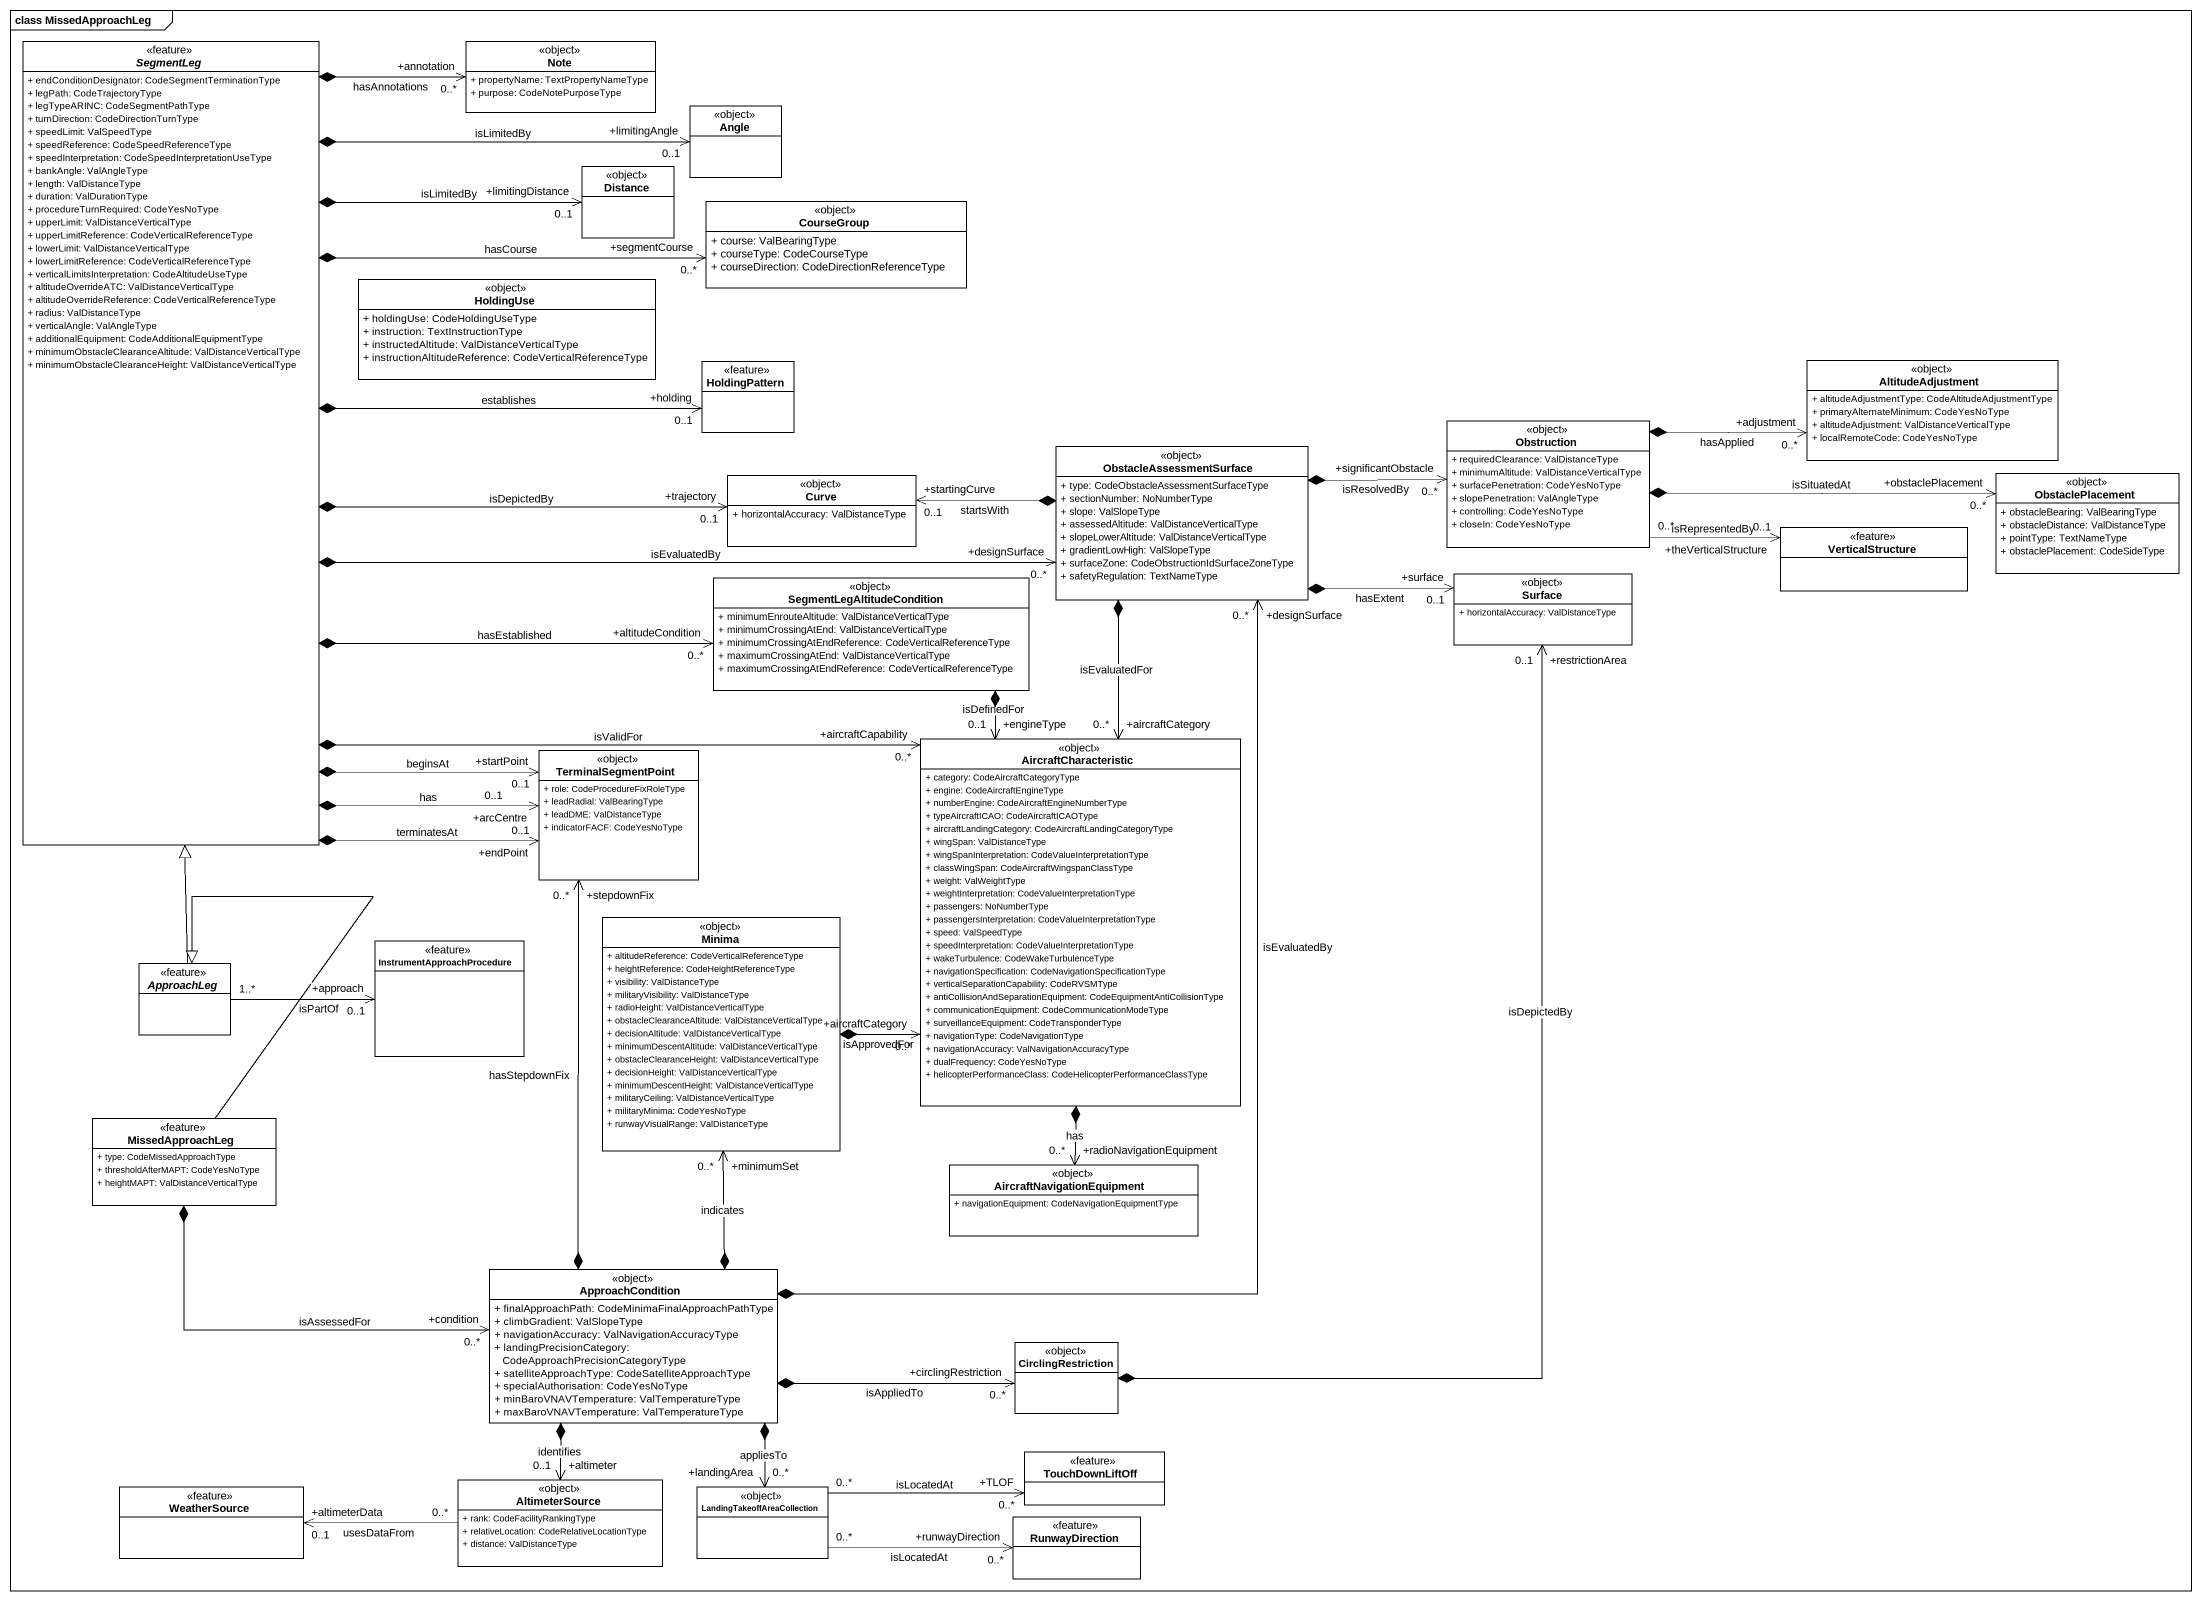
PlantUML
@startuml
mainframe class MissedApproachLeg
hide circle
hide empty members
skinparam classAttributeIconSize 0
abstract class SegmentLeg <<feature>> {
  + endConditionDesignator: CodeSegmentTerminationType
  + legPath: CodeTrajectoryType
  + legTypeARINC: CodeSegmentPathType
  + turnDirection: CodeDirectionTurnType
  + speedLimit: ValSpeedType
  + speedReference: CodeSpeedReferenceType
  + speedInterpretation: CodeSpeedInterpretationUseType
  + bankAngle: ValAngleType
  + length: ValDistanceType
  + duration: ValDurationType
  + procedureTurnRequired: CodeYesNoType
  + upperLimit: ValDistanceVerticalType
  + upperLimitReference: CodeVerticalReferenceType
  + lowerLimit: ValDistanceVerticalType
  + lowerLimitReference: CodeVerticalReferenceType
  + verticalLimitsInterpretation: CodeAltitudeUseType
  + altitudeOverrideATC: ValDistanceVerticalType
  + altitudeOverrideReference: CodeVerticalReferenceType
  + radius: ValDistanceType
  + verticalAngle: ValAngleType
  + additionalEquipment: CodeAdditionalEquipmentType
  + minimumObstacleClearanceAltitude: ValDistanceVerticalType
  + minimumObstacleClearanceHeight: ValDistanceVerticalType
}
class "Note" as Note_ <<object>> #FFFFFF {
  + propertyName: TextPropertyNameType
  + purpose: CodeNotePurposeType
}
class Angle <<object>> #FFFFFF
class Distance <<object>> #FFFFFF
class CourseGroup <<object>> #FFFFFF {
  + course: ValBearingType
  + courseType: CodeCourseType
  + courseDirection: CodeDirectionReferenceType
}
class HoldingUse <<object>> #FFFFFF {
  + holdingUse: CodeHoldingUseType
  + instruction: TextInstructionType
  + instructedAltitude: ValDistanceVerticalType
  + instructionAltitudeReference: CodeVerticalReferenceType
}
class HoldingPattern <<feature>>
class AltitudeAdjustment <<object>> #FFFFFF {
  + altitudeAdjustmentType: CodeAltitudeAdjustmentType
  + primaryAlternateMinimum: CodeYesNoType
  + altitudeAdjustment: ValDistanceVerticalType
  + localRemoteCode: CodeYesNoType
}
class ObstacleAssessmentSurface <<object>> #FFFFFF {
  + type: CodeObstacleAssessmentSurfaceType
  + sectionNumber: NoNumberType
  + slope: ValSlopeType
  + assessedAltitude: ValDistanceVerticalType
  + slopeLowerAltitude: ValDistanceVerticalType
  + gradientLowHigh: ValSlopeType
  + surfaceZone: CodeObstructionIdSurfaceZoneType
  + safetyRegulation: TextNameType
}
class Obstruction <<object>> #FFFFFF {
  + requiredClearance: ValDistanceType
  + minimumAltitude: ValDistanceVerticalType
  + surfacePenetration: CodeYesNoType
  + slopePenetration: ValAngleType
  + controlling: CodeYesNoType
  + closeIn: CodeYesNoType
}
class Curve <<object>> #FFFFFF {
  + horizontalAccuracy: ValDistanceType
}
class ObstaclePlacement <<object>> #FFFFFF {
  + obstacleBearing: ValBearingType
  + obstacleDistance: ValDistanceType
  + pointType: TextNameType
  + obstaclePlacement: CodeSideType
}
class VerticalStructure <<feature>>
class SegmentLegAltitudeCondition <<object>> #FFFFFF {
  + minimumEnrouteAltitude: ValDistanceVerticalType
  + minimumCrossingAtEnd: ValDistanceVerticalType
  + minimumCrossingAtEndReference: CodeVerticalReferenceType
  + maximumCrossingAtEnd: ValDistanceVerticalType
  + maximumCrossingAtEndReference: CodeVerticalReferenceType
}
class Surface <<object>> #FFFFFF {
  + horizontalAccuracy: ValDistanceType
}
class TerminalSegmentPoint <<object>> #FFFFFF {
  + role: CodeProcedureFixRoleType
  + leadRadial: ValBearingType
  + leadDME: ValDistanceType
  + indicatorFACF: CodeYesNoType
}
class AircraftCharacteristic <<object>> #FFFFFF {
  + category: CodeAircraftCategoryType
  + engine: CodeAircraftEngineType
  + numberEngine: CodeAircraftEngineNumberType
  + typeAircraftICAO: CodeAircraftICAOType
  + aircraftLandingCategory: CodeAircraftLandingCategoryType
  + wingSpan: ValDistanceType
  + wingSpanInterpretation: CodeValueInterpretationType
  + classWingSpan: CodeAircraftWingspanClassType
  + weight: ValWeightType
  + weightInterpretation: CodeValueInterpretationType
  + passengers: NoNumberType
  + passengersInterpretation: CodeValueInterpretationType
  + speed: ValSpeedType
  + speedInterpretation: CodeValueInterpretationType
  + wakeTurbulence: CodeWakeTurbulenceType
  + navigationSpecification: CodeNavigationSpecificationType
  + verticalSeparationCapability: CodeRVSMType
  + antiCollisionAndSeparationEquipment: CodeEquipmentAntiCollisionType
  + communicationEquipment: CodeCommunicationModeType
  + surveillanceEquipment: CodeTransponderType
  + navigationType: CodeNavigationType
  + navigationAccuracy: ValNavigationAccuracyType
  + dualFrequency: CodeYesNoType
  + helicopterPerformanceClass: CodeHelicopterPerformanceClassType
}
class InstrumentApproachProcedure <<feature>>
class Minima <<object>> #FFFFFF {
  + altitudeReference: CodeVerticalReferenceType
  + heightReference: CodeHeightReferenceType
  + visibility: ValDistanceType
  + militaryVisibility: ValDistanceType
  + radioHeight: ValDistanceVerticalType
  + obstacleClearanceAltitude: ValDistanceVerticalType
  + decisionAltitude: ValDistanceVerticalType
  + minimumDescentAltitude: ValDistanceVerticalType
  + obstacleClearanceHeight: ValDistanceVerticalType
  + decisionHeight: ValDistanceVerticalType
  + minimumDescentHeight: ValDistanceVerticalType
  + militaryCeiling: ValDistanceVerticalType
  + militaryMinima: CodeYesNoType
  + runwayVisualRange: ValDistanceType
}
abstract class ApproachLeg <<feature>>
class MissedApproachLeg <<feature>> {
  + type: CodeMissedApproachType
  + thresholdAfterMAPT: CodeYesNoType
  + heightMAPT: ValDistanceVerticalType
}
class AircraftNavigationEquipment <<object>> #FFFFFF {
  + navigationEquipment: CodeNavigationEquipmentType
}
class ApproachCondition <<object>> #FFFFFF {
  + finalApproachPath: CodeMinimaFinalApproachPathType
  + climbGradient: ValSlopeType
  + navigationAccuracy: ValNavigationAccuracyType
  + landingPrecisionCategory: CodeApproachPrecisionCategoryType
  + satelliteApproachType: CodeSatelliteApproachType
  + specialAuthorisation: CodeYesNoType
  + minBaroVNAVTemperature: ValTemperatureType
  + maxBaroVNAVTemperature: ValTemperatureType
}
class CirclingRestriction <<object>> #FFFFFF
class TouchDownLiftOff <<feature>>
class WeatherSource <<feature>>
class AltimeterSource <<object>> #FFFFFF {
  + rank: CodeFacilityRankingType
  + relativeLocation: CodeRelativeLocationType
  + distance: ValDistanceType
}
class LandingTakeoffAreaCollection <<object>> #FFFFFF
class RunwayDirection <<feature>>
SegmentLeg *-up-> "+annotation\n0..*" Note_ : hasAnnotations
SegmentLeg *-right-> "+limitingAngle\n0..1" Angle : isLimitedBy
SegmentLeg *-right-> "+limitingDistance\n0..1" Distance : isLimitedBy
SegmentLeg *-right-> "+segmentCourse\n0..*" CourseGroup : hasCourse
SegmentLeg *-right-> "+holding\n0..1" HoldingPattern : establishes
SegmentLeg *-right-> "+designSurface\n0..*" ObstacleAssessmentSurface : isEvaluatedBy
SegmentLeg *-right-> "+trajectory\n0..1" Curve : isDepictedBy
SegmentLeg *-right-> "+altitudeCondition\n0..*" SegmentLegAltitudeCondition : hasEstablished
SegmentLeg *--> "+startPoint\n0..1" TerminalSegmentPoint : beginsAt
SegmentLeg *--> "+arcCentre\n0..1" TerminalSegmentPoint : has
SegmentLeg *--> "+endPoint\n0..1" TerminalSegmentPoint : terminatesAt
SegmentLeg *-right-> "+aircraftCapability\n0..*" AircraftCharacteristic : isValidFor
ObstacleAssessmentSurface *-right-> "+significantObstacle\n0..*" Obstruction : isResolvedBy
ObstacleAssessmentSurface *-left-> "+startingCurve\n0..1" Curve : startsWith
ObstacleAssessmentSurface *-right-> "+surface\n0..1" Surface : hasExtent
ObstacleAssessmentSurface *--> "+aircraftCategory\n0..*" AircraftCharacteristic : isEvaluatedFor
Obstruction *-right-> "+adjustment\n0..*" AltitudeAdjustment : hasApplied
Obstruction *-right-> "+obstaclePlacement\n0..*" ObstaclePlacement : isSituatedAt
Obstruction "0..*" -right-> "+theVerticalStructure\n0..1" VerticalStructure : isRepresentedBy
SegmentLegAltitudeCondition *--> "+engineType\n0..1" AircraftCharacteristic : isDefinedFor
AircraftCharacteristic *--> "+radioNavigationEquipment\n0..*" AircraftNavigationEquipment : has
Minima *-right-> "+aircraftCategory\n0..*" AircraftCharacteristic : isApprovedFor
ApproachLeg -up-|> SegmentLeg
ApproachLeg "1..*" -right-> "+approach\n0..1" InstrumentApproachProcedure : isPartOf
MissedApproachLeg -up-|> ApproachLeg
MissedApproachLeg *-right-> "+condition\n0..*" ApproachCondition : isAssessedFor
ApproachCondition *-up-> "+designSurface\n0..*" ObstacleAssessmentSurface : isEvaluatedBy
ApproachCondition *-up-> "+stepdownFix\n0..*" TerminalSegmentPoint : hasStepdownFix
ApproachCondition *-up-> "+minimumSet\n0..*" Minima : indicates
ApproachCondition *-right-> "+circlingRestriction\n0..*" CirclingRestriction : isAppliedTo
ApproachCondition *--> "+altimeter\n0..1" AltimeterSource : identifies
ApproachCondition *--> "+landingArea\n0..*" LandingTakeoffAreaCollection : appliesTo
CirclingRestriction *-up-> "+restrictionArea\n0..1" Surface : isDepictedBy
AltimeterSource "0..*" -left-> "+altimeterData\n0..1" WeatherSource : usesDataFrom
LandingTakeoffAreaCollection "0..*" -right-> "+TLOF\n0..*" TouchDownLiftOff : isLocatedAt
LandingTakeoffAreaCollection "0..*" -right-> "+runwayDirection\n0..*" RunwayDirection : isLocatedAt
@enduml
